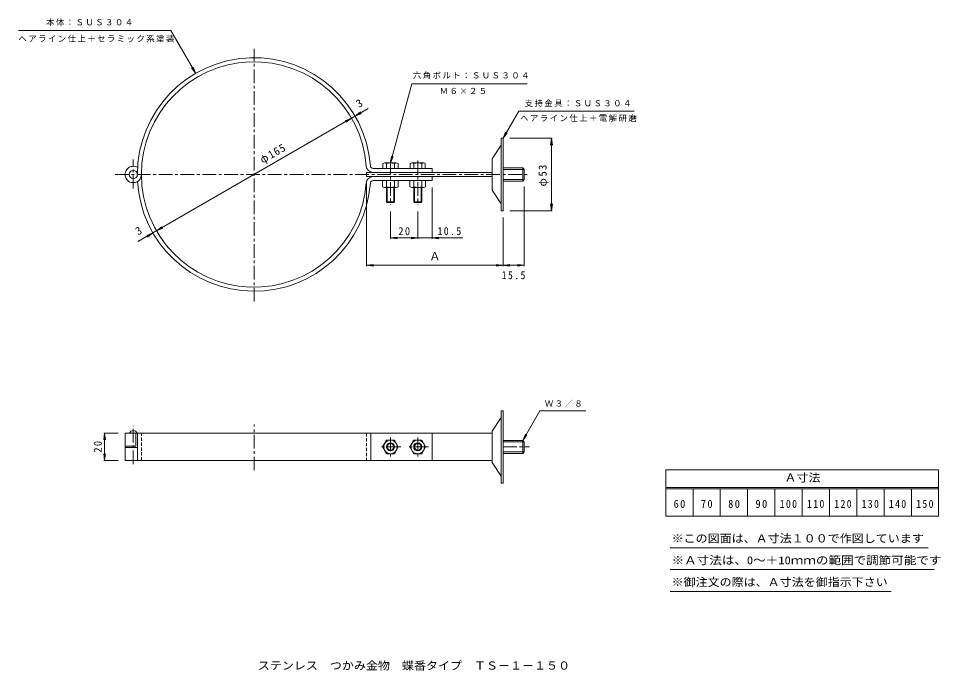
# Model space of a CAD drawing. Units: millimetres, scale not verified. Extents: x -333 to 342, y -271 to 207.
import ezdxf
from ezdxf.enums import TextEntityAlignment as Align

# ---------------------------------------------------------------- set-up
doc = ezdxf.new("R2010")
doc.units = ezdxf.units.MM
doc.header["$LTSCALE"] = 2
doc.linetypes.add('CHAIN1', pattern=[8, 5, -1, 1, -1])
doc.linetypes.add('DASHED1', pattern=[1.8, 1.2, -0.6])
for name, color, linetype, lineweight in [('D-0', 3, 'Continuous', 9), ('D-2', 4, 'Continuous', 9), ('D-4', 7, 'Continuous', 9), ('D-9', 2, 'Continuous', 9), ('D-E', 7, 'Continuous', 9)]:
    doc.layers.add(name, color=color, linetype=linetype, lineweight=lineweight)
doc.layers.add('F-5', color=2, linetype='Continuous')
doc.styles.add('ＭＳ ゴシック', font='')
doc.styles.get('ＭＳ ゴシック').set_extended_font_data('MS Gothic')

msp = doc.modelspace()

# ---------------------------------------------------------------- linework, layer by layer
at = {"layer": 'D-0', "linetype": 'CHAIN1'}
for p, q in [((-160.635, -0.28), (-160.635, 184.747)), ((-249.135, 82.506), (-249.135, 103.817)), ((-262.418, 92.73), (40.773, 92.73)), ((-249.135, -119.472), (-249.135, -91.411)), ((-160.635, -123.918), (-160.635, -90.444))]:
    msp.add_line(p, q, dxfattribs=at)
at = {"layer": 'D-0'}
for p, q in [((-73.377, 97.23), (-30.135, 97.23)), ((-30.135, 94.23), (-30.135, 97.23)), ((-73.377, 88.23), (-30.135, 88.23)), ((-30.135, 88.23), (-30.135, 91.23)), ((-255.135, -116.73), (-255.135, -96.73)), ((-255.135, -96.73), (-30.135, -96.73)), ((-247.135, -106.23), (-247.135, -96.73)), ((-246.135, -116.73), (-246.135, -96.73)), ((-75.135, -116.73), (-75.135, -96.73)), ((-30.135, -96.73), (-30.135, -116.73)), ((-255.135, -106.23), (-247.135, -106.23)), ((-255.135, -107.23), (-246.135, -107.23)), ((-255.135, -116.73), (-30.135, -116.73))]:
    msp.add_line(p, q, dxfattribs=at)
at = {"layer": 'D-0', "linetype": 'DASHED1'}
for p, q in [((-243.135, -116.73), (-243.135, -96.73)), ((-78.135, -96.73), (-78.135, -116.73))]:
    msp.add_line(p, q, dxfattribs=at)
at = {"layer": 'D-0'}
msp.add_circle((-249.135, 92.73), 3, dxfattribs=at)
for centre, radius, start, end in [((-160.635, 92.73), 85.5, 4.26018, 180), ((-160.635, 92.73), 82.5, 4.26018, 180), ((-249.135, 92.73), 6, 57.00577, 0), ((-73.377, 99.23), 5, 184.2599, 270), ((-73.377, 99.23), 2, 184.2599, 270), ((-160.635, 92.73), 82.5, 180, 355.73982), ((-73.377, 86.23), 5, 90, 175.7401), ((-73.377, 86.23), 2, 90, 175.7401), ((-160.635, 92.73), 85.5, 183.42305, 355.73981), ((-249.135, -97.62), 2.891, 17.94525, 162.05473)]:
    msp.add_arc(centre, radius, start, end, dxfattribs=at)
at = {"layer": 'D-2', "linetype": 'CHAIN1'}
for p, q in [((-60.635, 103.036), (-60.635, 70.721)), ((-40.635, 103.036), (-40.635, 70.721)), ((-60.635, -99.791), (-60.635, -114.005)), ((-40.635, -99.791), (-40.635, -114.005)), ((-53.097, -106.73), (-68.665, -106.73)), ((-32.835, -106.73), (-48.02, -106.73))]:
    msp.add_line(p, q, dxfattribs=at)
at = {"layer": 'D-2'}
for p, q in [((-66.16, 100.75), (-66.16, 97.23)), ((-56.373, 101.23), (-64.898, 101.23)), ((-63.635, 100.75), (-63.635, 97.23)), ((-57.635, 100.75), (-57.635, 97.23)), ((-55.11, 100.75), (-55.11, 97.23)), ((-46.16, 100.75), (-46.16, 97.23)), ((-36.373, 101.23), (-44.898, 101.23)), ((-43.635, 100.75), (-43.635, 97.23)), ((-37.635, 100.75), (-37.635, 97.23)), ((-35.11, 100.75), (-35.11, 97.23)), ((-66.385, 83.72), (-66.385, 88.23)), ((-63.498, 83.72), (-63.498, 88.23)), ((-57.772, 83.72), (-57.772, 88.23)), ((-54.885, 83.72), (-54.885, 88.23)), ((-46.385, 83.72), (-46.385, 88.23)), ((-43.498, 83.72), (-43.498, 88.23)), ((-37.772, 83.72), (-37.772, 88.23)), ((-34.885, 83.72), (-34.885, 88.23)), ((-56.329, 83.23), (-64.942, 83.23)), ((-63.635, 83.23), (-63.635, 72.771)), ((-63.094, 83.23), (-63.094, 72.23)), ((-58.177, 83.23), (-58.177, 72.23)), ((-57.635, 83.23), (-57.635, 72.771)), ((-36.329, 83.23), (-44.942, 83.23)), ((-43.635, 83.23), (-43.635, 72.771)), ((-43.094, 83.23), (-43.094, 72.23)), ((-38.177, 83.23), (-38.177, 72.23)), ((-37.635, 83.23), (-37.635, 72.771)), ((-66.385, -106.73), (-63.498, -101.73)), ((-63.498, -101.73), (-57.772, -101.73)), ((-54.885, -106.73), (-57.772, -101.73)), ((-54.885, -106.73), (-57.772, -111.73)), ((-46.385, -106.73), (-43.498, -101.73)), ((-43.498, -101.73), (-37.772, -101.73)), ((-34.885, -106.73), (-37.772, -101.73)), ((-34.885, -106.73), (-37.772, -111.73))]:
    msp.add_line(p, q, dxfattribs=at)
for points in [[(-58.177, 72.23), (-57.635, 72.771), (-63.635, 72.771), (-63.094, 72.23)], [(-38.177, 72.23), (-37.635, 72.771), (-43.635, 72.771), (-43.094, 72.23)]]:
    msp.add_lwpolyline(points, close=True, dxfattribs=at)
for points in [[(-66.385, -106.73), (-63.498, -111.73), (-57.772, -111.73)], [(-46.385, -106.73), (-43.498, -111.73), (-37.772, -111.73)]]:
    msp.add_lwpolyline(points, dxfattribs=at)
for centre, radius in [((-60.612, -106.73), 5), ((-60.635, -106.73), 3), ((-60.635, -106.73), 2.458), ((-40.612, -106.73), 5), ((-40.635, -106.73), 3), ((-40.635, -106.73), 2.458)]:
    msp.add_circle(centre, radius, dxfattribs=at)
for centre, radius, start, end in [((-64.898, 99.33), 1.9, 48.35789, 131.64212), ((-60.635, 91.616), 9.613, 71.81625, 108.18375), ((-56.373, 99.33), 1.9, 48.35788, 131.64211), ((-44.898, 99.33), 1.9, 48.35789, 131.64212), ((-40.635, 91.616), 9.613, 71.81625, 108.18375), ((-36.373, 99.33), 1.9, 48.35788, 131.64211), ((-64.942, 85.598), 2.368, 232.44278, 307.55722), ((-60.635, 91.828), 8.598, 250.548, 289.452), ((-56.329, 85.598), 2.368, 232.44278, 307.55722), ((-44.942, 85.598), 2.368, 232.44278, 307.55722), ((-40.635, 91.828), 8.598, 250.548, 289.452), ((-36.329, 85.598), 2.368, 232.44278, 307.55722)]:
    msp.add_arc(centre, radius, start, end, dxfattribs=at)
at = {"layer": 'D-4'}
for p, q in [((-203.385, 166.775), (-206.429, 170.742)), ((-203.385, 166.775), (-205.299, 171.394)), ((-245.711, 43.611), (-76.94, 141.051)), ((-86.59, 135.48), (-82.623, 138.523)), ((-86.59, 135.48), (-81.971, 137.393)), ((-89.188, 133.98), (-93.807, 132.066)), ((-89.188, 133.98), (-93.155, 130.936)), ((26.865, 119.23), (57.965, 119.23)), ((57.365, 119.23), (56.712, 114.273)), ((57.365, 66.23), (57.365, 119.23)), ((57.365, 119.23), (58.018, 114.273)), ((-78.135, 86.23), (-78.135, 25.63)), ((-30.135, 83.23), (-30.135, 45.63)), ((37.365, 83.967), (37.365, 25.63)), ((57.365, 66.23), (56.712, 71.187)), ((57.365, 66.23), (58.018, 71.187)), ((-60.635, 65.721), (-60.635, 45.63)), ((-40.635, 65.721), (-40.635, 45.63)), ((21.865, 61.23), (21.865, 25.63)), ((26.865, 66.23), (57.965, 66.23)), ((-232.082, 51.48), (-228.115, 54.524)), ((-234.68, 49.98), (-239.3, 48.066)), ((-234.68, 49.98), (-238.647, 46.936)), ((-232.082, 51.48), (-227.463, 53.393)), ((-60.635, 46.23), (-55.678, 46.882)), ((-60.635, 46.23), (-55.678, 45.577)), ((-60.635, 46.23), (-7.525, 46.23)), ((-40.635, 46.23), (-45.592, 46.882)), ((-40.635, 46.23), (-45.592, 45.577)), ((-30.135, 46.23), (-25.178, 46.882)), ((-30.135, 46.23), (-25.178, 45.577)), ((-78.135, 26.23), (-73.178, 26.882)), ((-78.135, 26.23), (37.365, 26.23)), ((-78.135, 26.23), (-73.178, 25.577)), ((26.822, 25.577), (16.908, 26.882)), ((26.822, 26.882), (16.908, 25.577)), ((37.365, 26.23), (32.408, 26.882)), ((37.365, 26.23), (32.408, 25.577)), ((-270.135, -96.73), (-270.788, -101.687)), ((-260.135, -96.73), (-270.735, -96.73)), ((-270.135, -116.73), (-270.135, -96.73)), ((-270.135, -96.73), (-269.483, -101.687)), ((36.365, -101.967), (38.278, -97.348)), ((36.365, -101.967), (39.409, -98)), ((-270.135, -116.73), (-270.788, -111.773)), ((-270.135, -116.73), (-269.483, -111.773)), ((-260.135, -116.73), (-270.735, -116.73)), ((141.081, -123.486), (141.081, -157.487)), ((141.081, -123.486), (341.081, -123.486)), ((341.081, -123.486), (341.081, -157.487)), ((141.081, -136.487), (341.081, -136.487)), ((141.081, -137.486), (341.081, -137.486)), ((161.081, -137.486), (161.081, -157.487)), ((181.081, -137.486), (181.081, -157.487)), ((201.081, -137.486), (201.081, -157.487)), ((221.081, -137.486), (221.081, -157.487)), ((241.081, -137.486), (241.081, -157.487)), ((261.081, -137.486), (261.081, -157.487)), ((281.081, -137.486), (281.081, -157.487)), ((301.081, -137.486), (301.081, -157.487)), ((321.081, -137.486), (321.081, -157.487)), ((141.081, -157.487), (341.081, -157.487)), ((144.297, -180.636), (333.365, -180.636)), ((144.297, -196.636), (337.865, -196.636)), ((144.297, -212.636), (306.365, -212.636))]:
    msp.add_line(p, q, dxfattribs=at)
msp.add_lwpolyline([(36.365, -101.967), (48.915, -80.23), (82.477, -80.23)], dxfattribs=at)
at = {"layer": 'D-9'}
for p, q in [((20.365, 119.23), (20.365, 66.23)), ((13.865, 104.174), (20.365, 114.174)), ((13.865, 104.174), (13.865, 81.285)), ((21.865, 97.492), (36.365, 97.492)), ((21.865, 96.492), (37.365, 96.492)), ((36.365, 97.492), (36.365, 87.967)), ((36.365, 97.492), (37.365, 96.492)), ((37.365, 96.492), (37.365, 88.967)), ((-78.135, 91.23), (13.865, 91.23)), ((21.865, 88.967), (37.365, 88.967)), ((21.865, 87.967), (36.365, 87.967)), ((37.365, 88.967), (36.365, 87.967)), ((13.865, 81.285), (20.365, 71.285)), ((20.365, 66.23), (21.865, 66.23)), ((20.365, -80.23), (20.365, -133.23)), ((13.865, -95.285), (20.365, -85.285)), ((-30.135, -96.73), (13.865, -96.73)), ((13.865, -95.285), (13.865, -118.174)), ((21.865, -101.967), (36.365, -101.967)), ((21.865, -102.967), (37.365, -102.967)), ((36.365, -101.967), (36.365, -111.492)), ((36.365, -101.967), (37.365, -102.967)), ((37.365, -102.967), (37.365, -110.492)), ((21.865, -110.492), (37.365, -110.492)), ((21.865, -111.492), (36.365, -111.492)), ((37.365, -110.492), (36.365, -111.492)), ((-30.135, -116.73), (13.865, -116.73)), ((13.865, -118.174), (20.365, -128.174)), ((20.365, -133.23), (21.865, -133.23))]:
    msp.add_line(p, q, dxfattribs=at)
at = {"layer": 'D-9', "linetype": 'CHAIN1'}
msp.add_line((21.865, -106.73), (41.326, -106.73), dxfattribs=at)
at = {"layer": 'D-9'}
for points in [[(20.365, 119.23), (21.865, 119.23), (21.865, 66.23)], [(-78.135, 91.23), (-78.135, 94.23), (13.865, 94.23)], [(20.365, -80.23), (21.865, -80.23), (21.865, -133.23)]]:
    msp.add_lwpolyline(points, dxfattribs=at)
at = {"layer": 'D-E'}
for p, q in [((-221.546, 198.23), (-333.266, 198.23)), ((-203.385, 166.775), (-221.546, 198.23)), ((-60.635, 101.23), (-45.094, 159.23)), ((-45.094, 159.23), (39.451, 159.23)), ((21.865, 119.23), (23.778, 123.849)), ((21.865, 119.23), (24.909, 123.196)), ((-60.635, 101.23), (-59.983, 106.187)), ((-60.635, 101.23), (-58.722, 105.849))]:
    msp.add_line(p, q, dxfattribs=at)
msp.add_lwpolyline([(21.865, 119.23), (33.412, 139.23), (118.049, 139.23)], dxfattribs=at)

# ---------------------------------------------------------------- texts
at = {"layer": 'D-4', "color": 2, "style": 'ＭＳ ゴシック'}
for rotation, p in [(29.999, (-82.889, 139.926)), (30, (-244.624, 46.548))]:
    msp.add_text('3', height=5.865, rotation=rotation, dxfattribs=at).set_placement(p, align=Align.BOTTOM_LEFT)
msp.add_text('Ａ', height=5.865, dxfattribs=at).set_placement((-32.135, 28.23), align=Align.BOTTOM_LEFT)
for s, width, p in [('Ａ寸法', 1.1, (228.081, -133.986)), ('※この図面は、Ａ寸法１００で作図しています', 1.1, (145.365, -178.502)), ('※Ａ寸法は、0～＋10ｍｍの範囲で調節可能です', 1.15, (145.365, -194.502)), ('※御注文の際は、Ａ寸法を御指示下さい', 1.1, (145.365, -210.502))]:
    msp.add_text(s, height=5.865, dxfattribs=dict(at, width=width)).set_placement(p, align=Align.BOTTOM_LEFT)
at = {"layer": 'D-4', "color": 2, "char_height": 5.865, "attachment_point": 7, "style": 'ＭＳ ゴシック'}
for s, insert, rotation in [('\\T1.21;\\W0.95;φ165', (-153.463, 99.18), 30), ('\\T1.19;φ53', (55.365, 83.98), 90), ('\\T1.27;\\W0.95;20', (-272.135, -110.98), 90)]:
    msp.add_mtext(s, dxfattribs=dict(at, insert=insert, rotation=rotation))
for s, insert in [('\\T1.27;\\W0.95;20', (-54.885, 48.23)), ('\\T1.28;\\W0.9;10.5', (-26.163, 48.23)), ('\\T1.28;\\W0.9;15.5', (20.865, 15.993)), ('\\T1.27;\\W0.95;60', (146.831, -151.487)), ('\\T1.27;\\W0.95;70', (166.831, -151.487)), ('\\T1.27;\\W0.95;80', (186.831, -151.487)), ('\\T1.27;\\W0.95;90', (206.831, -151.487)), ('\\T1.27;\\W0.9;100', (224.581, -151.487)), ('\\T1.27;\\W0.9;110', (244.581, -151.487)), ('\\T1.27;\\W0.9;120', (264.581, -151.487)), ('\\T1.27;\\W0.9;130', (284.581, -151.487)), ('\\T1.27;\\W0.9;140', (304.581, -151.487)), ('\\T1.27;\\W0.9;150', (324.581, -151.487))]:
    msp.add_mtext(s, dxfattribs=dict(at, insert=insert))
at = {"layer": 'D-4', "insert": (52.479, -77.716), "char_height": 4.399, "attachment_point": 7, "style": 'ＭＳ ゴシック'}
msp.add_mtext('\\T1.17;Ｗ３／８', dxfattribs=at)
at = {"layer": 'D-E', "char_height": 4.399, "attachment_point": 7, "style": 'ＭＳ ゴシック'}
for s, insert in [('\\T1.17;本体：ＳＵＳ３０４', (-313.05, 201.492)), ('\\T1.17;ヘアライン仕上＋セラミック系塗装', (-333.266, 189.458)), ('\\T1.17;六角ボルト：ＳＵＳ３０４', (-44.186, 162.558)), ('\\T1.17;Ｍ６×２５', (-24.585, 151.569)), ('\\T1.17;支持金具：ＳＵＳ３０４', (37.689, 142.166)), ('\\T1.17;ヘアライン仕上＋電解研磨', (34.382, 131.253))]:
    msp.add_mtext(s, dxfattribs=dict(at, insert=insert))
at = {"layer": 'F-5', "style": 'ＭＳ ゴシック', "width": 1.1}
msp.add_text('ステンレス\u3000つかみ金物\u3000蝶番タイプ\u3000ＴＳ－１－１５０', height=5.865, dxfattribs=at).set_placement((-157.806, -271.656), align=Align.BOTTOM_LEFT)

doc.saveas('drawing.dxf')
